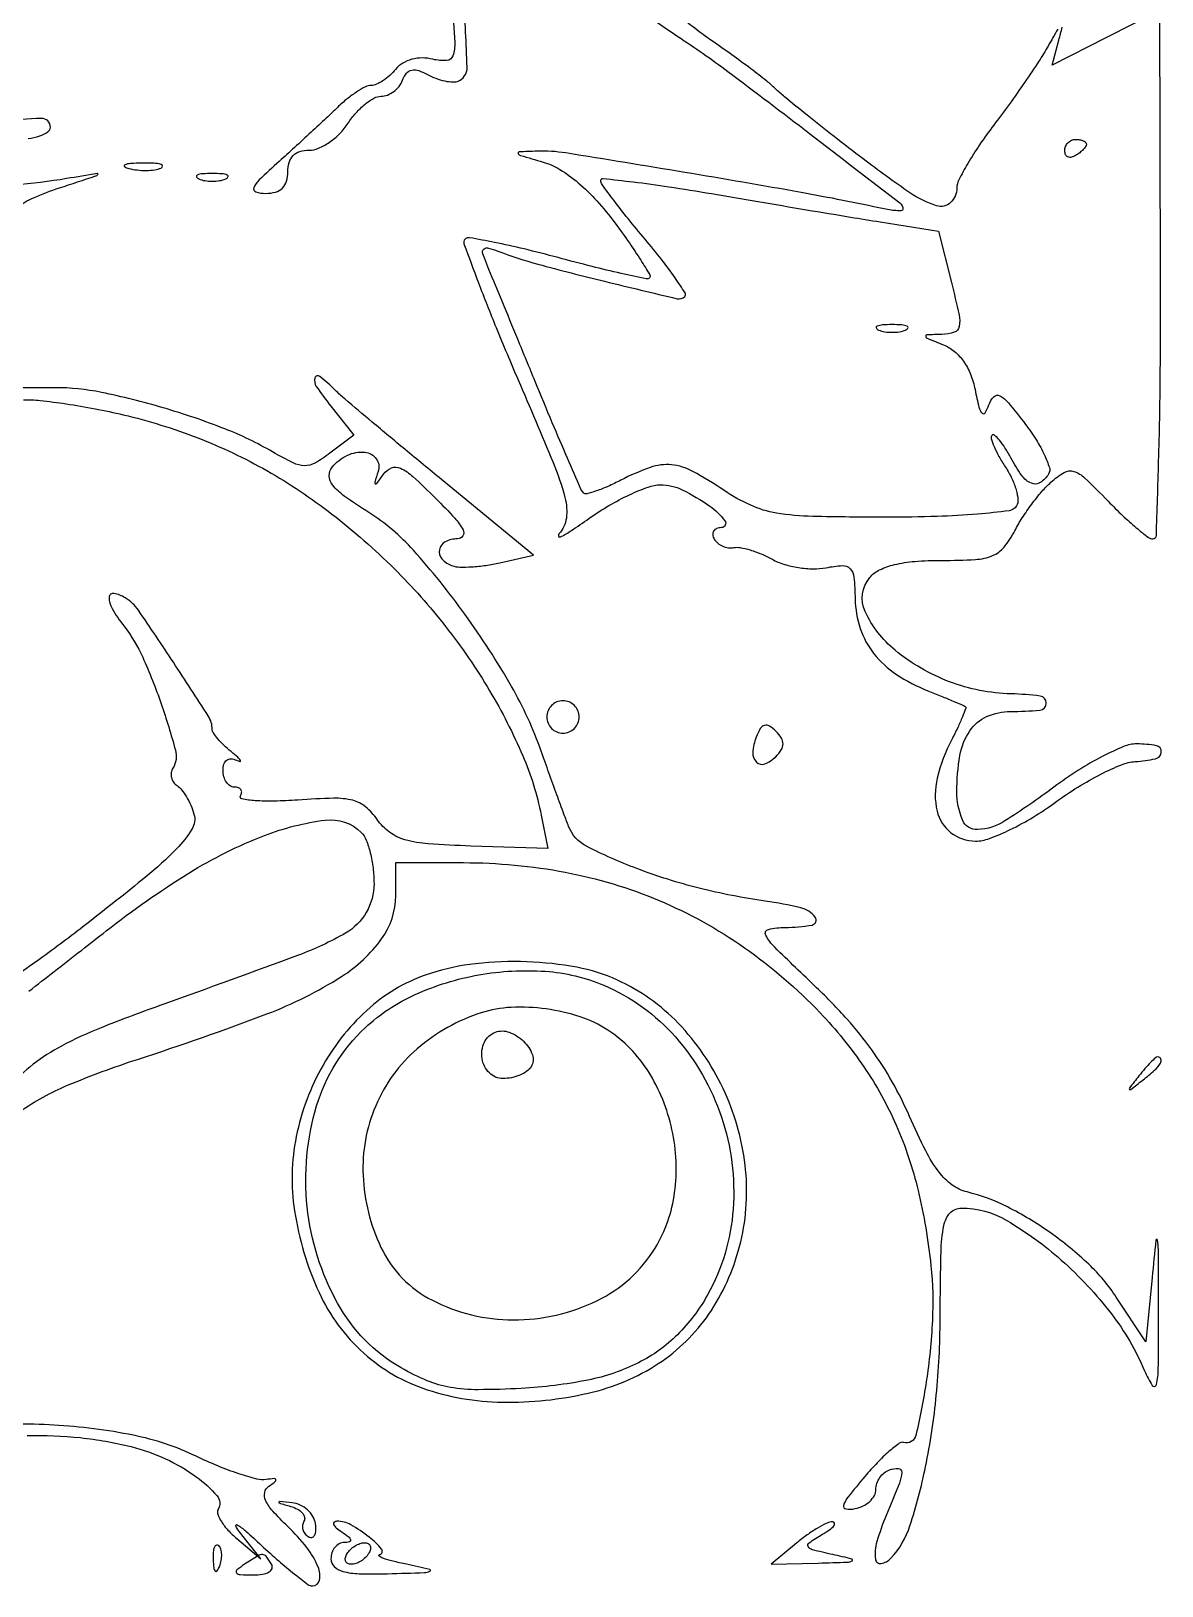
# Model space of a CAD drawing. Extents: x 4 to 800, y 0 to 528.
# Drawn here: x 695.2 to 800, y 0 to 144 of the extents above; entities that cross this region are included whole.
import ezdxf

# ---------------------------------------------------------------- set-up
doc = ezdxf.new("R2010")
doc.units = 0

msp = doc.modelspace()

# ---------------------------------------------------------------- linework, layer by layer
for points in [[(734.218032, 146.682279, -0.005659), (734.468312, 142.963592, -0.095229), (734.304396, 141.747683, -0.306902), (733.719511, 141.301799, -0.07557), (732.452311, 141.422613, 0.061208), (731.462402, 141.545634, 0.066234), (730.499437, 141.418861, 0.070082), (729.650121, 141.056663, 0.083955), (728.991978, 140.490334, -0.036747), (728.443204, 139.920057, -0.037018), (727.818135, 139.437786, -0.039597), (727.211563, 139.103259, -0.106612), (726.732795, 139, 0.118563), (726.205461, 138.873173, 0.02601), (725.39237, 138.403238, 0.025684), (724.486235, 137.746133, 0.022205), (723.60524, 136.96847, -0.003482), (722.56929, 135.982631, -0.001437), (721.153599, 134.661715, -0.001422), (719.627165, 133.253708, -0.001829), (718.215522, 131.96847, 0.006915), (716.360292, 130.244531, 0.102779), (715.859872, 129.518373, 0.446723), (716.041436, 129.134397, 0.072338), (716.965522, 129, 0.069672), (717.859667, 129.125201, 0.125303), (718.49569, 129.495763, 0.126877), (718.872112, 130.121545, 0.07241), (719, 131, -0.072159), (719.126144, 131.869514, -0.123488), (719.497118, 132.497085, -0.124513), (720.117786, 132.872043, -0.074058), (720.976947, 133, 0.101801), (721.852908, 133.180215, 0.04985), (722.854347, 133.734375, 0.046565), (723.81884, 134.543633, 0.049939), (724.591957, 135.5, -0.036357), (725.323326, 136.456652, -0.039892), (726.164899, 137.265625, -0.043543), (726.988807, 137.827935, -0.128665), (727.646395, 138, 0.093869), (728.230351, 138.110606, 0.066812), (728.813729, 138.435245, 0.064802), (729.308115, 138.915265, 0.076225), (729.631346, 139.481686, -0.07776), (730.008882, 140.138605, -0.180335), (730.489935, 140.425095, -0.13313), (731.149823, 140.369268, -0.035588), (732.120628, 139.935442, 0.039467), (732.923475, 139.584107, 0.043306), (733.747174, 139.376365, 0.047804), (734.473254, 139.329132, 0.1315), (734.960647, 139.475678, 0.269614), (735.617773, 140.70613, 0.007104), (735.293578, 147.133625, 0.012365)], [(752.620376, 145.263307, 0.008473), (755.156295, 143.533524, -0.014977), (759.771557, 140.296645, -0.003449), (767.349008, 134.554447, -0.000513), (775.69997, 128.121269, -0.232396), (776, 127.510617, -0.388312), (775.903583, 127.405188, -0.029952), (775.485937, 127.392927, -0.028755), (774.921089, 127.442781, -0.016644), (774.25, 127.564075, 0.008606), (766.57701, 129.078647, 0.003232), (755.780217, 130.945426, 0.001456), (744.764357, 132.743871, 0.048452), (742.095265, 132.909812, 0.003796), (740.425869, 132.839106, 0.55647), (740.347888, 132.698137, 0.195232), (740.57457, 132.516743, 0.001841), (742.65764, 131.905153, -0.067699), (744.220742, 131.212571, -0.037785), (745.908243, 129.987834, -0.033127), (747.637025, 128.312911, -0.024369), (749.32772, 126.248754, -0.007274), (750.650762, 124.407173, -0.011873), (751.712182, 122.803569, -0.005579), (752.545473, 121.443795, -0.343651), (752.512678, 121.179345, -0.253564), (752.21606, 121.091237, -0.002325), (749.890981, 121.593065, -0.007125), (747.190746, 122.229502, -0.004457), (744.047619, 123.047619, 0.006629), (740.893324, 123.854031, 0.010372), (738.157299, 124.455216, 0.004824), (735.847598, 124.889604, 0.245154), (735.422703, 124.756036, 0.292404), (735.327334, 124.322334, 0.002166), (736.667505, 120.727327, 0.00711), (738.305983, 116.569451, 0.00439), (740.344673, 111.725625, -0.003276), (743.58386, 104.077169, -0.033692), (744.684656, 100.828419, -0.096495), (744.812821, 98.916733, -0.159889), (744.12699, 97.469509, 0.306205), (744.088713, 97.240143, 0.426307), (744.27044, 97.176691, 0.029371), (745.299706, 97.778038, 0.007396), (746.900038, 98.878233, -0.02166), (748.748928, 100.07312, -0.022732), (750.665324, 101.082981, -0.023128), (752.390101, 101.798578, -0.086976), (753.539255, 102, -0.113144), (755.54919, 101.539277, -0.04035), (758.103179, 100.038329, -0.081), (759.502983, 98.671111, -0.606559), (759.190983, 98.033269, 0.086219), (758.739076, 97.942875, 0.159972), (758.452852, 97.708233, 0.175482), (758.376785, 97.367149, 0.106796), (758.51639, 96.97348, 0.084713), (758.84677, 96.598761, 0.066936), (759.309489, 96.31792, 0.067068), (759.828951, 96.169731, 0.085836), (760.325407, 96.183284, -0.095625), (760.935007, 96.188085, -0.02782), (761.851788, 95.965267, -0.026862), (762.877772, 95.593361, -0.025809), (763.872168, 95.109238, 0.052877), (764.972279, 94.645384, 0.03429), (766.319438, 94.337315, 0.034333), (767.692858, 94.216663, 0.053879), (768.872168, 94.321508, -0.03477), (770.397575, 94.515994, -0.222033), (771.102994, 94.234507, -0.166422), (771.457357, 93.450116, -0.018181), (771.574061, 91.445225, 0.074921), (772.050461, 88.692191, 0.08737), (773.310374, 86.359436, 0.079722), (775.399517, 84.443479, 0.05117), (778.322294, 82.918786, -0.001823), (779.559313, 82.421519, -0.00266), (780.64524, 81.973639, -0.001304), (781.564644, 81.585885, -0.04663), (781.767885, 81.476192, -0.345909), (781.823442, 81.306639, -0.008674), (781.51301, 80.498518, -0.01497), (781.084312, 79.522981, -0.00918), (780.524046, 78.398781, 0.060756), (779.178869, 74.817827, 0.117487), (779.166477, 71.775264, 0.172117), (780.448723, 69.777959, 0.166303), (782.723012, 69, 0.089672), (784.00944, 69.232583, 0.023662), (785.938701, 70.059761, 0.023233), (788.080991, 71.226818, 0.021991), (790.146713, 72.607697, -0.019902), (792.209449, 73.999078, -0.020923), (794.342849, 75.197435, -0.02112), (796.261164, 76.071922, -0.08216), (797.529984, 76.357697, 0.041599), (799.399311, 76.622522, 0.324593), (799.94567, 77.246483, 0.388898), (799.496143, 77.837389, 0.044694), (797.680606, 78, 0.099207), (796.451472, 77.753698, 0.021155), (794.467678, 76.825, 0.021337), (792.222674, 75.531205, 0.018883), (790, 74, -0.018518), (785.459006, 70.866809, -0.130413), (782.922483, 70.061067, -0.317418), (781.514784, 70.956432, -0.097702), (781, 73.565741, -0.042522), (781.286347, 76.926669, -0.105356), (782.198142, 79.210009, -0.141129), (783.760874, 80.527688, -0.105418), (785.976167, 81, 0.025034), (788.693754, 81.136148, 0.377906), (789.287525, 81.776014, 0.384834), (788.725526, 82.430772, 0.025141), (786.01782, 82.63828, -0.083834), (780.330951, 83.752589, -0.082), (775.276654, 86.67612, -0.113697), (772.506809, 90.272141, -0.288269), (772.920811, 93.404583, -0.107372), (773.834163, 94.119531, -0.053964), (775.220339, 94.613623, -0.040119), (777.110093, 94.907713, -0.01855), (779.596765, 95, 0.013998), (782.721365, 95.087491, 0.08266), (784.31339, 95.445056, 0.126385), (785.376917, 96.232465, 0.051244), (786.371941, 97.752361, -0.024148), (787.056633, 98.932992, -0.016533), (787.940516, 100.206057, -0.016696), (788.87594, 101.378705, -0.032137), (789.713093, 102.240352, -0.050875), (790.947483, 103.147762, -0.216187), (791.836293, 103.242707, -0.111269), (792.85163, 102.632665, -0.009591), (795.011639, 100.487992, 0.010679), (796.363253, 99.151799, 0.015064), (797.627439, 98.024598, 0.011174), (798.712751, 97.154631, 0.164808), (799.169133, 97, 0.404621), (799.484778, 97.305439, 0.000988), (799.697398, 104.187488, 0.00496), (799.847395, 112.08583, 0.002975), (799.876658, 121.468043), (799.807383, 145.936085), (794.817017, 143.407275), (789.826651, 140.878466), (790.449859, 143.189233, 0.008518), (790.753401, 144.396134, 0.647656)], [(790.360359, 144.223642, 0.003116), (789.449146, 142.644169, -0.015581), (788.592803, 141.241764, -0.005722), (787.299796, 139.313951, -0.005665), (785.838215, 137.238572, -0.006767), (784.412612, 135.317572, 0.013561), (783.105856, 133.505793, 0.017135), (782.002455, 131.759306, 0.015309), (781.184702, 130.257351, 0.117527), (781, 129.482421, -0.209952), (780.411207, 128.142022, -0.267487), (779.117214, 127.852288, -0.07529), (776.646358, 129.054269, -0.012307), (772.325717, 132.189114, -0.002463), (769.615034, 134.28079, -0.003062), (767.115846, 136.253711, -0.002498), (765.036649, 137.93294, -0.023094), (764.175034, 138.704873, 0.027234), (763.389264, 139.397222, 0.005371), (761.901233, 140.545151, 0.005679), (760.136069, 141.845681, 0.005247), (758.295024, 143.141027, -0.025289), (755.174756, 145.528896, -0.413488)], [(694.932813, 134.082689, 0.049586), (696.015709, 134.333678, 0.063863), (696.76478, 134.699591, 0.252374), (697, 135.135924, 0.420941), (696.171831, 135.94533, 0.027898), (692.494613, 135.655347, 0.032911)], [(693.907858, 127.669457, -0.067836), (695.437862, 128.599764, -0.023806), (697.847152, 129.515562, 0.000388), (701.200275, 130.613435, 0.150959), (701.403955, 130.757877, 0.679696), (701.354971, 130.839662, 0.000687), (698.5, 130.366732, -0.021152), (693.678976, 129.769572, -0.024985)], [(694.192364, 43.954126, -0.053049), (698.58949, 46.373031, -0.021011), (705.064632, 48.772766, 0.012475), (717.069061, 52.990133, 0.050655), (723.987272, 56.452477, 0.094553), (727.692101, 59.930214, 0.158421), (729, 63.954545), (729, 67), (735.289901, 67, -0.04688), (744.715534, 66.114301, -0.052824), (753.422761, 63.488108, -0.05333), (761.317106, 59.123565, -0.049394), (768.334769, 53.087877, -0.040835), (772.390943, 48.073527, -0.04647), (775.382301, 42.670719, -0.044617), (777.411814, 36.619631, -0.033096), (778.593558, 29.662877, -0.037383), (778.732454, 24.588618, -0.026396), (778.162017, 18.911508, -0.019031), (777.201113, 13.941416, -0.430872), (776.068647, 13.280785, 0.23651), (775.636472, 13.20263, 0.018853), (774.70687, 12.449213, 0.022344), (773.623912, 11.412723, 0.015123), (772.481288, 10.142066, 0.006658), (770.907615, 8.230831, 0.095142), (770.497471, 7.454063, 0.46636), (770.710745, 7.126153, 0.078068), (771.570286, 7.155761, 0.066548), (772.307924, 7.402791, 0.071998), (772.933146, 7.830347, 0.080723), (773.354473, 8.366382, 0.126939), (773.5, 8.930362, -0.081982), (773.59367, 9.49781, -0.068788), (773.867188, 10.043606, -0.070055), (774.27224, 10.485617, -0.092101), (774.75, 10.75, -0.095462), (775.598793, 10.86218, -0.418254), (775.898585, 10.52007, -0.076778), (775.669175, 9.522207, -0.004137), (774.441419, 6.514038, 0.028111), (773.589305, 4.101855, 0.099692), (773.451276, 2.474895, 0.429789), (773.984325, 2.073971, 0.166271), (774.893746, 2.566667, 0.107968), (776.654461, 5.574034, 0.027968), (778.098582, 11.032468, 0.026742), (779.096807, 17.671128, 0.022784), (779.452312, 24.744841, -0.003933), (779.5295, 30.909094, -0.042159), (779.790524, 33.394112, -0.142365), (780.378263, 34.546153, -0.206231), (781.412142, 34.994841, -0.134318), (785.622812, 33.85512, -0.048715), (790.672825, 30.18288, -0.04714), (795.314929, 25.204923, -0.064656), (798.392312, 19.918283, 0.046176), (799.107127, 18.579152, 0.661449), (799.493619, 18.649708, 0.053514), (799.667185, 20.158373, 0.002166), (799.685265, 25.660636, 0.000675), (799.672103, 31.153601, 0.049944), (799.579782, 32.041956, 0.855382), (799.448315, 32.03567, 0.002293), (799.088011, 28.557025), (798.5, 22.61405), (795.772392, 26.751749, 0.05721), (793.223879, 29.795211, 0.036442), (789.647695, 32.725967, 0.036426), (785.680663, 35.108558, 0.05683), (781.946816, 36.490601, -0.098756), (780.564136, 37.137893, -0.07136), (779.347572, 38.334648, -0.045898), (778.113467, 40.305715, -0.014204), (776.623469, 43.476751, 0.025831), (775.018124, 46.69664, 0.02782), (773.124781, 49.651954, 0.026438), (770.826265, 52.504423, 0.019475), (768.00089, 55.417741, -0.002775), (764.121769, 59.159127, -0.078923), (763.291799, 60.272932, -0.489218), (763.540755, 60.819965, -0.058501), (765.074237, 61, 0.044431), (767.579704, 61.22308, 0.557862), (767.86447, 61.945522, 0.175083), (766.543278, 62.814708, 0.024002), (763.25, 63.438678, -0.026754), (757.122843, 64.634534, -0.029127), (751.333986, 66.453707, -0.027431), (746.689729, 68.514167, -0.183844), (745.026952, 70.354511, -0.004187), (744.594686, 71.493416, -0.001166), (743.936726, 73.284534, -0.001177), (743.201635, 75.314967, -0.001235), (742.488004, 77.316241, 0.045157), (739.728798, 83.327551, 0.02625), (735.42017, 90.00459, 0.02604), (730.644542, 95.9391, 0.069469), (726.506718, 99.44135, -0.013142), (724.235579, 100.961896, -0.069265), (723.14545, 101.986779, -0.16487), (722.837191, 102.828312, -0.181208), (723.121069, 103.64588, -0.109075), (724.522922, 104.735621, -0.134885), (726.14568, 105.023108, -0.219253), (727.19612, 104.415394, -0.235691), (727.374283, 103.25, 0.003863), (727.055043, 102.230647, 0.366536), (727.111672, 102.099235, 0.364694), (727.251126, 102.133089, 0.003851), (727.877287, 103, -0.148751), (728.611297, 103.56689, -0.202301), (729.43805, 103.536355, -0.076443), (730.601678, 102.759394, -0.010632), (732.704953, 100.75, -0.010362), (734.475746, 98.910002, -0.062501), (735.245418, 97.83342, -0.269066), (735.228761, 97.275583, -0.259411), (734.733333, 97, 0.118773), (733.594131, 96.725514, 0.230648), (733.044783, 95.994649, 0.238335), (733.289726, 95.132317, 0.123517), (734.25, 94.502748, 0.079168), (734.934375, 94.380675, 0.020641), (736.054511, 94.406181, 0.02045), (737.344753, 94.542076, 0.019622), (738.637697, 94.784133), (741.775395, 95.5), (733.234639, 102.5, -0.001324), (729.870381, 105.272268, -0.001761), (726.828049, 107.810937, -0.00124), (724.290035, 109.954752, -0.017856), (723.418371, 110.75, 0.023424), (721.967634, 112.044264, 0.533715), (721.519881, 111.906302, 0.22682), (721.642715, 111.118608, 0.016434), (722.98214, 109.295577), (725.109439, 106.591153), (722.897039, 104.922336, -0.032195), (721.509314, 104.009407, -0.13636), (720.553843, 103.76903, -0.109008), (719.497141, 104.029576, -0.017017), (717.592319, 105.052775, 0.038897), (713.163163, 107.187989, 0.021238), (707.451434, 109.137936, 0.021133), (701.74399, 110.560427, 0.050542), (697.406545, 111), (692.75, 111)], [(694.5, 109.87022, -0.035005), (696.065867, 109.812902, -0.01023), (698.457704, 109.507422, -0.010224), (701.14344, 109.052095, -0.01079), (703.760268, 108.494431, -0.034606), (710.664171, 106.353289, -0.036766), (717.062437, 103.314409, -0.035824), (723.088674, 99.292363, -0.029819), (728.882074, 94.213589, -0.032222), (733.62931, 88.876701, -0.031244), (737.704786, 82.920886, -0.032896), (740.774027, 76.906455, -0.052793), (742.477936, 71.410008), (743.088623, 68.320015), (735.971882, 68.540909, -0.010012), (732.017082, 68.742984, -0.051076), (729.850825, 69.121839, -0.090933), (728.437702, 69.815939, -0.080636), (727.293475, 70.991393, 0.066504), (726.206138, 72.173117, 0.113828), (725.01569, 72.774054, 0.066683), (723.257986, 72.96397, 0.011668), (719.924583, 72.800926, -0.012474), (717.731324, 72.697194, -0.023899), (715.970203, 72.742071, -0.026916), (714.74751, 72.898298, -0.52809), (714.617695, 73.190434, 0.109334), (714.725292, 73.498746, 0.182491), (714.659973, 73.76219, 0.160906), (714.426071, 73.939146, 0.082334), (714.059017, 74, -0.145596), (713.655165, 74.120145, -0.099271), (713.311086, 74.457961, -0.083321), (713.079181, 74.963045, -0.06614), (713, 75.559017, -0.07558), (713.08817, 76.138973, -0.159211), (713.348913, 76.506127, -0.179211), (713.751269, 76.623069, -0.099592), (714.25, 76.48486, 0.067342), (714.56158, 76.376607, 0.65825), (714.61875, 76.459035, 0.071361), (714.363997, 76.761248, 0.010328), (713.75, 77.286085, -0.019612), (713.079921, 77.880739, -0.025073), (712.514063, 78.481355, -0.024374), (712.101901, 79.016014, -0.153181), (712, 79.340825, 0.143242), (711.634128, 80.591734, 0.003676), (708.405756, 85.557677, 0.004617), (705.154091, 90.382414, 0.104113), (703.945086, 91.533939, 0.093744), (702.88826, 91.939754, 0.454547), (702.447197, 91.587753, 0.147396), (702.715368, 90.531829, 0.029178), (703.829303, 88.902662, -0.05879), (705.554868, 86.028089, -0.022894), (707.265897, 81.711751, -0.01645), (708.591746, 77.40625, -0.207766), (708.353732, 75.763333, 0.100371), (708.196768, 75.33796, 0.096572), (708.214738, 74.878837, 0.09577), (708.404444, 74.457007, 0.096838), (708.737103, 74.138197, -0.08364), (709.159, 73.754542, -0.03225), (709.608228, 73.09997, -0.030824), (710.013589, 72.312447, -0.033192), (710.307738, 71.5, -0.210738), (710.118127, 70.097554, -0.056364), (708.70092, 68.280492, -0.028513), (705.841516, 65.675968, -0.005288), (700.268694, 61.25, -0.009116), (696.045289, 58.089757, -0.012627), (692.138792, 55.423437, -0.009193)], [(695.014121, 55.095562, 0.000376), (697.360418, 56.918935, 0.000372), (699.87091, 58.875948, 0.000481), (702.172144, 60.676162, -0.02744), (709.838636, 66.033745, -0.046676), (716.834886, 69.515655, -0.060628), (722.470009, 70.938942, -0.231953), (725.8, 69.8, -0.102201), (726.261567, 69.09811, -0.033154), (726.644512, 67.909688, -0.031466), (726.905261, 66.497044, -0.03063), (726.989829, 65.05, -0.130398), (726.278026, 62.397746, -0.133074), (724.348729, 60.471249, -0.041319), (719.98701, 58.431207, -0.003004), (707.5, 53.888814, 0.008398), (701.703033, 51.708966, 0.028302), (698.028185, 50.009975, 0.04179), (695.413171, 48.322076, 0.046638), (693.218042, 46.277429, 0.025329)], [(694.843485, 13.935322, -0.031621), (699.789958, 13.732547, -0.035636), (704.4734, 12.902381, -0.046151), (707.653767, 11.781262, -0.048588), (710.516385, 10.110737, -0.056699), (712.439225, 8.359857, -0.329302), (712.545755, 7.074033, 0.232452), (712.503283, 6.636564, 0.052768), (712.847635, 5.950952, 0.044127), (713.457273, 5.163955, 0.03034), (714.273581, 4.383647), (716.5, 2.5), (714.525398, 5, -0.063417), (714.189482, 5.558046, -0.73497), (714.310759, 5.664062, -0.043623), (715.112662, 5.071415, -0.006854), (716.56756, 3.75, 0.008185), (718.157947, 2.313233, 0.011857), (719.612328, 1.101562, 0.007588), (720.856381, 0.144545, 0.16152), (721.292163, 0, 0.360152), (721.93837, 0.53484, 0.146825), (721.811765, 1.753341, 0.067445), (720.750289, 3.565891, 0.035601), (718.997531, 5.502366, -0.017542), (717.602291, 6.936267, -0.0746), (716.940914, 7.92892, -0.165105), (716.859357, 8.657026, -0.191698), (717.247531, 9.231155, 0.013401), (717.844849, 9.661461, 0.337461), (717.895186, 9.844201, 0.334646), (717.732159, 9.942546, 0.013301), (717, 9.847078, -0.103804), (716.132439, 9.89102, -0.016029), (714.471875, 10.385702, -0.017296), (712.524299, 11.110279, -0.014263), (710.5, 12.012543, 0.062459), (704.694081, 13.956266, 0.03548), (697.334434, 14.898756, 0.035592), (690.008531, 14.790934, 0.069848)]]:
    msp.add_lwpolyline(points, format="xyb")
for points in [[(793, 133.559017, -0.151918), (792.934461, 133.34829, -0.038439), (792.70625, 133.066025, -0.035638), (792.382774, 132.768994, -0.029505), (792, 132.5, -0.082592), (791.6179, 132.343488, -0.161196), (791.29375, 132.3746, -0.182303), (791.078288, 132.586039, -0.108972), (791, 132.940983, -0.093332), (791.076123, 133.345238, -0.09642), (791.29375, 133.688914, -0.099167), (791.618444, 133.918938, -0.105053), (792, 134, -0.042167), (792.382849, 133.967655, -0.061769), (792.70625, 133.870461, -0.081139), (792.92554, 133.727648, -0.210953)], [(704.269032, 131.307009, 0.037336), (705.036634, 131.167106, 0.029507), (705.880008, 131.127736, 0.030339), (706.671085, 131.185595, 0.06278), (707.269032, 131.344063, 0.31318), (707.386009, 131.52287, 0.333666), (707.257153, 131.684921, 0.052471), (706.580113, 131.787295, 0.014395), (705.5, 131.805051, 0.012823), (704.431793, 131.764444, 0.080377), (703.900903, 131.643467, 0.597527), (703.883358, 131.48334, 0.087174)], [(710.75, 130.337719, 0.057986), (711.320008, 130.181385, 0.037979), (712, 130.12966, 0.037979), (712.679992, 130.181385, 0.057986), (713.25, 130.337719, 0.174857), (713.459382, 130.525001, 0.447206), (713.398438, 130.693942, 0.078554), (712.89144, 130.810911, 0.017491), (712, 130.842105, 0.017491), (711.10856, 130.810911, 0.078554), (710.601562, 130.693942, 0.447206), (710.540618, 130.525001, 0.174857)], [(773.895176, 126.358825), (779.290352, 125.5), (780.490587, 120.75, -0.00704), (781.202555, 117.755459, -0.101147), (781.221861, 116.666893, -0.274872), (780.758275, 116.138725, -0.071042), (779.595411, 115.936614, 0.004115), (778.213644, 115.883428, 0.45297), (778.110791, 115.754521, 0.255713), (778.250682, 115.580781, 0.002567), (779.770038, 114.961425, -0.07912), (780.770706, 114.361794, -0.064949), (781.614898, 113.443385, -0.058715), (782.263542, 112.245555, -0.045435), (782.685676, 110.82162, 0.009483), (783.044043, 109.191214, 0.125364), (783.328988, 108.650182, 0.501234), (783.621594, 108.677371, 0.052924), (783.965968, 109.402981, -0.106864), (784.428443, 110.156807, -0.335934), (784.978877, 110.245302, -0.09865), (785.776236, 109.593312, -0.009274), (787.355709, 107.600288, -0.022469), (788.366127, 106.144307, -0.031686), (789.120985, 104.757251, -0.032657), (789.57156, 103.5947, -0.21786), (789.496363, 102.994115, -0.112857), (788.722662, 102.209411, -0.248457), (787.90751, 102.143531, -0.136887), (787.018251, 102.860427, -0.032217), (786.000806, 104.498493, 0.018569), (785.458461, 105.427255, 0.03298), (784.935496, 106.142109, 0.039114), (784.492747, 106.59351, 0.394286), (784.251924, 106.585257, 0.278263), (784.178842, 106.28995, 0.025333), (784.450556, 105.547529, 0.027051), (784.897668, 104.634988, 0.017593), (785.506293, 103.63074, -0.034008), (786.096493, 102.580659, -0.041716), (786.493444, 101.528228, -0.046745), (786.662636, 100.618455, -0.162412), (786.527179, 100.043976, -0.226369), (785.835083, 99.598421, -0.010069), (782.92574, 99.287055, -0.014236), (779.175854, 99.069281, -0.007385), (774.485392, 99, -0.005292), (767.647356, 99.072382, -0.035794), (764.278578, 99.385654, -0.064892), (761.897084, 100.106412, -0.043212), (759.404862, 101.5, 0.025308), (756.521455, 103.250523, 0.099907), (754.545449, 103.852835, 0.109963), (752.592304, 103.612704, 0.033981), (749.85741, 102.426264, -0.014961), (748.661784, 101.852642, -0.022764), (747.588783, 101.434129, -0.019073), (746.714024, 101.174777, -0.264813), (746.407954, 101.258712, -0.093173), (746.164827, 101.614404, -0.000919), (744.921961, 104.458861, -0.002983), (743.513604, 107.751875, -0.001925), (741.919642, 111.582449, 0.000051), (740.312838, 115.485054, 0.00007), (738.862632, 119.004904, 0.000046), (737.643775, 121.961305, 0.000793), (737.245148, 122.923609, -0.053577), (737.054925, 123.567497, -0.313832), (737.19354, 123.871351, -0.20128), (737.608649, 123.928732, -0.026635), (738.471031, 123.64949, 0.025636), (742.184534, 122.438843, 0.006416), (748.362154, 120.854497, 0.001579), (755.076178, 119.246545, 0.259955), (755.779704, 119.446371, 0.352678), (755.816126, 119.78457, 0.008521), (754.881716, 121.186559, 0.014839), (753.652207, 122.856681, 0.009067), (752.108539, 124.756229, -0.005279), (750.534059, 126.663981, -0.007963), (749.206883, 128.36173, -0.003796), (748.119823, 129.821822, -0.159428), (748, 130.188061, -0.445516), (748.210948, 130.377817, -0.002849), (751.010937, 130.064667, -0.008389), (754.319379, 129.619157, -0.00497), (758.25, 128.98253, 0.000578), (762.569919, 128.243855, 0.000511), (767.073895, 127.483804, 0.000513), (771.134238, 126.807163, 0.001561)], [(773.75, 116.337719, 0.057986), (774.320008, 116.181385, 0.037979), (775, 116.12966, 0.037979), (775.679992, 116.181385, 0.057986), (776.25, 116.337719, 0.174857), (776.459382, 116.525001, 0.447206), (776.398438, 116.693942, 0.078554), (775.89144, 116.810911, 0.017491), (775, 116.842105, 0.017491), (774.10856, 116.810911, 0.078554), (773.601562, 116.693942, 0.447206), (773.540618, 116.525001, 0.174857)], [(743, 80.5, 0.099038), (743.114514, 79.927543, 0.097945), (743.440625, 79.440625, 0.097945), (743.927543, 79.114514, 0.099038), (744.5, 79, 0.099038), (745.072457, 79.114514, 0.097945), (745.559375, 79.440625, 0.097945), (745.885486, 79.927543, 0.099038), (746, 80.5, 0.099038), (745.885486, 81.072457, 0.097945), (745.559375, 81.559375, 0.097945), (745.072457, 81.885486, 0.099038), (744.5, 82, 0.099038), (743.927543, 81.885486, 0.097945), (743.440625, 81.559375, 0.097945), (743.114514, 81.072457, 0.099038)], [(762.409244, 78.624089, 0.072159), (762.091174, 77.217175, 0.219336), (762.422432, 76.319633, 0.29781), (763.205275, 76.155634, 0.103621), (764.216667, 76.816667, 0.051746), (764.732364, 77.451783, 0.143917), (764.896548, 77.996548, 0.145657), (764.739052, 78.539301, 0.053474), (764.232783, 79.167217, 0.053524), (763.629413, 79.653597, 0.218633), (763.174991, 79.718105, 0.19067), (762.787781, 79.413665, 0.040341)], [(732.209572, 56.741657, 0.102756), (726.635, 53.587985, 0.083022), (722.27204, 48.253018, 0.080569), (719.785272, 41.627247, 0.087784), (719.626257, 34.756268, 0.069994), (721.904509, 27.169931, 0.102117), (726.031787, 21.568659, 0.105367), (731.931336, 18.172923, 0.078513), (739.372124, 17.005577, 0.060209), (747.327203, 17.975777, 0.090487), (753.687914, 20.832454, 0.098759), (758.251104, 25.525986, 0.084951), (760.966859, 31.861855, 0.08922), (761.376474, 38.98036, 0.080091), (759.329624, 46.089654, 0.081115), (755.186723, 52.118788, 0.095413), (749.54137, 56.120336, 0.060565), (745.785317, 57.304435, 0.03716), (741.166317, 57.815144, 0.036602), (736.406067, 57.63732, 0.049924)], [(748.282119, 55.64, -0.112996), (754.923242, 50.849475, -0.099714), (759.187596, 43.437427, -0.099035), (760.267094, 34.907402, -0.109765), (757.892857, 26.956868, -0.069547), (755.097329, 23.262076, -0.079908), (751.5125, 20.677156, -0.067765), (746.813148, 19.067892, -0.034964), (740.635333, 18.29348, -0.012684), (736.649282, 18.176114, -0.043459), (734.068928, 18.390244, -0.05581), (731.918637, 19.011277, -0.032255), (729.5, 20.201026, -0.136724), (723.613515, 26.182523, -0.100346), (720.799296, 35.102615, -0.09966), (721.673527, 44.468035, -0.132757), (726.162126, 51.696159, -0.082485), (730.811144, 54.785541, -0.061448), (736.707003, 56.604047, -0.061484), (742.863976, 56.934532, -0.082859)], [(736.913572, 53.089229, 0.101707), (730.995175, 49.756854, 0.113418), (727.145236, 44.46989, 0.112777), (725.976485, 38.007622, 0.099674), (727.634845, 31.357078, 0.165355), (732.395899, 26.455051, 0.118028), (739.890262, 24.642705, 0.113338), (747.637613, 26.402911, 0.144526), (753.040484, 31.298549, 0.105041), (754.848639, 36.438992, 0.085923), (754.600515, 42.27301, 0.086449), (752.411787, 47.652677, 0.108393), (748.653512, 51.491372, 0.066222), (746.092588, 52.721462, 0.045097), (742.93875, 53.444642, 0.045105), (739.707271, 53.590557, 0.066364)], [(741.559307, 48.095961, -0.104006), (741.15939, 47.675904, -0.051614), (740.510771, 47.321939, -0.048067), (739.733682, 47.081255, -0.051118), (738.940983, 47, -0.199985), (737.678449, 47.526012, -0.15672), (736.999652, 48.861121, -0.15378), (737.219748, 50.36082, -0.193583), (738.25, 51.296769, -0.181656), (739.52404, 51.291219, -0.101593), (740.849554, 50.448618, -0.110077), (741.665557, 49.210683, -0.233377)], [(797.872445, 47.25, 0.001576), (796.99236, 46.120493, 0.377591), (797, 46, 0.377591), (797.120493, 45.99236, 0.001576), (798.25, 46.872445, 0.017685), (799.306759, 47.76332, 0.065617), (799.869516, 48.426111, 0.241985), (799.90695, 48.806605, 0.307699), (799.622445, 49, 0.184603), (799.410139, 48.91885, 0.013803), (798.952641, 48.485937, 0.017649), (798.425681, 47.920402, 0.012436)], [(719.262243, 7.3669, -0.051787), (719.898273, 7.105821, -0.08671), (720.351564, 6.749655, -0.125587), (720.555375, 6.360042, -0.198984), (720.495931, 5.993416, 0.107762), (720.365424, 5.623157, 0.099598), (720.395394, 5.220846, 0.095671), (720.581606, 4.848434, 0.09095), (720.895903, 4.564335, 0.180864), (721.224327, 4.499225, 0.226614), (721.476273, 4.674507, 0.119944), (721.601203, 5.111424, 0.046285), (721.567739, 5.745237, 0.097235), (721.326144, 6.430152, 0.076314), (720.826704, 7.041109, 0.074405), (720.152921, 7.487017, 0.084038), (719.405524, 7.692582, 0.001308), (718.248448, 7.806466, 0.323592), (718.163406, 7.756591, 0.45056), (718.197071, 7.683605, 0.001487)], [(724, 5, -0.021149), (724.621859, 4.559769, -0.167501), (724.8125, 4.269141, -0.405416), (724.704915, 4.081977, -0.066727), (724.25, 4.015313, 0.118755), (723.773192, 3.894248, 0.099323), (723.367188, 3.563873, 0.09112), (723.094491, 3.07407, 0.081749), (723, 2.5, 0.204369), (723.302798, 1.790132, 0.128057), (724.10306, 1.342819, 0.057674), (725.609446, 1.130925, 0.0124), (728.25, 1.131641, 0.001332), (731.66415, 1.226349, 0.107969), (732.17676, 1.354787, 0.704914), (732.156443, 1.526394, 0.004365), (730, 2, -0.009481), (728.720543, 2.294754, -0.025062), (727.821875, 2.568319, -0.082465), (727.465316, 2.767843, -0.64977), (727.5, 2.900162, 0.575916), (727.689674, 3.398415, 0.056415), (726.542405, 4.526082, 0.038436), (724.83712, 5.661057, 0.131974), (723.55887, 5.984687, 0.169293), (723.299144, 5.889919, 0.338815), (723.251668, 5.689119, 0.114285), (723.489567, 5.375373, 0.030188)], [(766.139216, 3.966731), (763.778432, 2), (768.139216, 2.118315, 0.001794), (770.848384, 2.201548, 0.122435), (771.28646, 2.326551, 0.677147), (771.263145, 2.490494, 0.005336), (769.5, 2.90037, -0.006978), (767.606304, 3.347154, -0.210499), (767.228841, 3.640463, -0.383734), (767.314686, 3.99502, -0.016154), (768.5, 4.751647, 0.020071), (769.204947, 5.209447, 0.063493), (769.61875, 5.589504, 0.25525), (769.664754, 5.815014, 0.330022), (769.5, 5.936322, 0.110447), (768.968858, 5.815951, 0.021813), (768.10027, 5.356575, 0.022142), (767.11639, 4.719846, 0.018986)], [(712.078947, 2.416667, 0.018894), (712.137993, 1.670344, 0.168741), (712.279315, 1.37858, 0.470617), (712.461564, 1.395823, 0.054073), (712.683114, 1.8125, 0.051402), (712.839148, 2.359369, 0.05415), (712.876576, 2.916927, 0.060344), (712.797407, 3.402231, 0.126455), (712.604167, 3.729167, 0.296942), (712.385309, 3.77538, 0.208169), (712.200665, 3.592839, 0.077125), (712.089945, 3.112848, 0.028489)], [(715, 2, 0.025105), (714.283036, 1.483883, 0.418214), (714.255355, 1.219823, 0.210879), (714.59016, 1.050865, 0.011265), (715.809017, 1.015313, 0.040942), (716.660528, 1.079473, 0.092833), (717.266583, 1.295345, 0.175006), (717.538683, 1.620381, 0.229941), (717.5, 2, 0.023248), (716.993465, 2.740301, 0.235263), (716.669081, 2.901875, 0.137706), (716.248743, 2.78387, 0.006588)], [(726.5, 3, -0.064269), (726.189439, 2.617474, -0.051777), (725.769763, 2.29375, -0.053414), (725.310186, 2.073533, -0.085235), (724.881966, 2, -0.117858), (724.550471, 2.079239, -0.186277), (724.357263, 2.29375, -0.154201), (724.338175, 2.617617, -0.076764), (724.5, 3, -0.064269), (724.810561, 3.382526, -0.051777), (725.230237, 3.70625, -0.053414), (725.689814, 3.926467, -0.085235), (726.118034, 4, -0.117858), (726.449529, 3.920761, -0.186277), (726.642737, 3.70625, -0.154201), (726.661825, 3.382383, -0.076764)]]:
    msp.add_lwpolyline(points, format="xyb", close=True)

doc.saveas('drawing.dxf')
